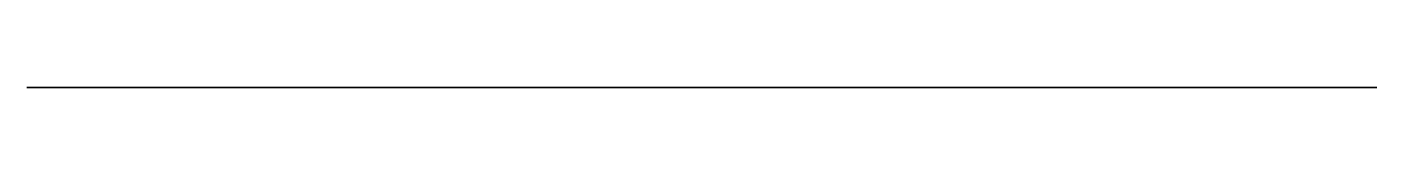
# Model space of a CAD drawing. Header units: millimetres. Extents: x -3 to 102, y 5 to 5.
import ezdxf

# ---------------------------------------------------------------- set-up
doc = ezdxf.new("R2010")
doc.units = ezdxf.units.MM

msp = doc.modelspace()

# ---------------------------------------------------------------- linework, layer by layer
at = {"extrusion": (0, 1, 0), "elevation": 5.01}
msp.add_lwpolyline([(-96, -71.9), (-99.9, -71.9, -0.414214), (-101.9, -69.9), (-101.9, -7.3, -0.414214), (-99.9, -5.3), (0.84, -5.3, -0.414214), (2.84, -7.3), (2.84, -71.9), (-4.06, -71.9)], format="xyb", dxfattribs=at)
at = {"extrusion": (-8.74228e-08, 1, -4.37114e-08), "elevation": 5.01}
msp.add_lwpolyline([(-4.06, -71.9), (-4.06, -80.92, -0.411031), (-6.04, -82.92), (-93.98, -83.88, -0.417403), (-96, -81.88), (-96, -71.9)], format="xyb", dxfattribs=at)
at = {"extrusion": (0, 1, 0)}
for centre in [(-7.16, -15.9, 5.01), (-50.03, -71.4, 5.01)]:
    msp.add_circle(centre, 2, dxfattribs=at)
at = {"extrusion": (-8.74228e-08, 1, -4.37114e-08)}
msp.add_circle((-92.9, -15.9, 5.01), 2, dxfattribs=at)

doc.saveas('drawing.dxf')
